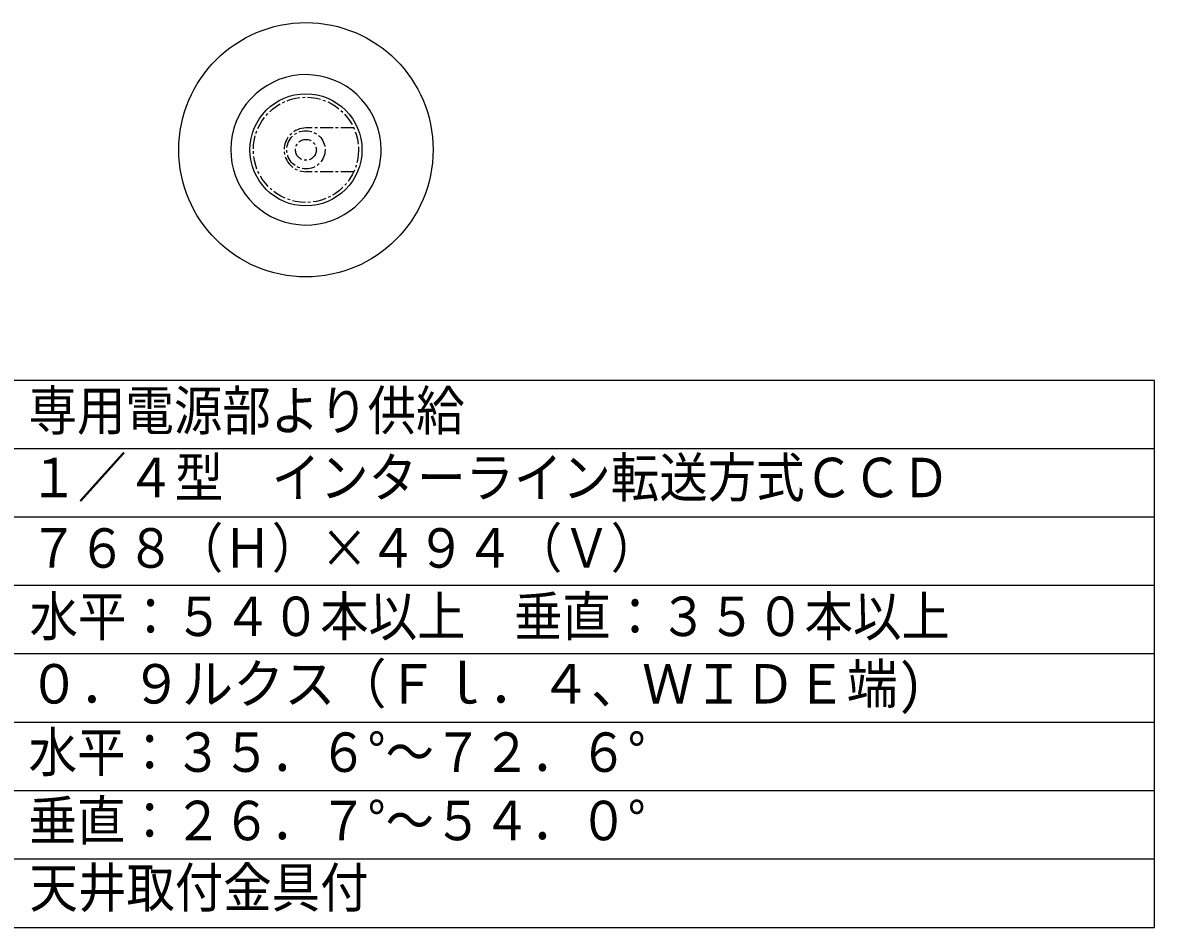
# Model space of a CAD drawing. Units: millimetres, scale not verified. Extents: x -63 to 63, y -57 to 57.
# Drawn here: x -20.3 to 62.5, y -56.5 to 9.7 of the extents above; entities that cross this region are included whole.
import ezdxf
from ezdxf.enums import TextEntityAlignment as Align

# ---------------------------------------------------------------- set-up
doc = ezdxf.new("R2010")
doc.units = ezdxf.units.MM
doc.header["$LTSCALE"] = 0.190236
doc.linetypes.add('CHAIN1', pattern=[8, 5, -1, 1, -1])
for name, color, linetype in [('0-1_MOJI1', 2, 'Continuous'), ('0-2_WAKU', 1, 'Continuous'), ('0-3_GAIKEI', 1, 'Continuous')]:
    doc.layers.add(name, color=color, linetype=linetype)
doc.styles.add('ＭＳ ゴシック', font='')
doc.styles.get('ＭＳ ゴシック').set_extended_font_data('MS Gothic')

msp = doc.modelspace()

# ---------------------------------------------------------------- linework, layer by layer
at = {"layer": '0-2_WAKU', "color": 4}
for p, q in [((62.5001, -16.5), (-62.5001, -16.5)), ((62.5001, -56.5001), (62.5001, -16.5)), ((-62.5001, -56.5001), (62.5001, -56.5001))]:
    msp.add_line(p, q, dxfattribs=at)
at = {"layer": '0-2_WAKU'}
for p, q in [((62.5001, -21.5), (-62.5001, -21.5)), ((62.5001, -26.5), (-62.5001, -26.5)), ((62.5001, -31.5001), (-62.5001, -31.5001)), ((62.5001, -36.5001), (-62.5001, -36.5001)), ((62.5001, -41.5001), (-62.5001, -41.5001)), ((62.5001, -46.5001), (-62.5001, -46.5001)), ((62.5001, -51.5001), (-62.5001, -51.5001))]:
    msp.add_line(p, q, dxfattribs=at)
at = {"layer": '0-3_GAIKEI', "linetype": 'CHAIN1'}
for p, q in [((3.9318, 1.9835), (0.43, 1.9835)), ((3.9318, -1.2165), (0.43, -1.2165))]:
    msp.add_line(p, q, dxfattribs=at)
at = {"layer": '0-3_GAIKEI', "color": 7}
for p, q in [((-5.783, -6.5307), (-5.7793, -6.527)), ((-5.783, -6.5367), (-5.7793, -6.5329)), ((6.6431, -6.5307), (6.6393, -6.527)), ((6.6431, -6.5367), (6.6393, -6.5329)), ((7.3502, -5.8236), (7.3465, -5.8199)), ((7.3502, -5.8295), (7.3465, -5.8258))]:
    msp.add_line(p, q, dxfattribs=at)
for centre, radius in [((0.4301, 0.3894), 9.3), ((0.43, 0.3835), 4.1)]:
    msp.add_circle(centre, radius, dxfattribs=at)
at = {"layer": '0-3_GAIKEI', "linetype": 'CHAIN1'}
for radius in [3.85, 1.4, 0.7637]:
    msp.add_circle((0.43, 0.3835), radius, dxfattribs=at)
at = {"layer": '0-3_GAIKEI', "color": 7}
for start, end in [(0, 337.53546), (337.53546, 0)]:
    msp.add_arc((0.43, 0.3835), 5.5, start, end, dxfattribs=at)
at = {"layer": '0-3_GAIKEI', "linetype": 'CHAIN1'}
msp.add_arc((0.43, 0.3835), 1.6, 90, 270, dxfattribs=at)

# ---------------------------------------------------------------- texts
at = {"layer": '0-1_MOJI1', "style": 'ＭＳ ゴシック'}
for s, width, p in [('専用電源部より供給', 0.9, (-19.8638, -20.9989)), ('１／４型\u3000インターライン転送方式ＣＣＤ', 0.9, (-19.7945, -25.8993)), ('７６８（Ｈ）×４９４（Ｖ）', 0.9, (-19.7945, -31.0552)), ('水平：５４０本以上\u3000垂直：３５０本以上', 0.9, (-19.7945, -36.0552)), ('０．９ルクス（Ｆｌ．４、ＷＩＤＥ端)', 0.95, (-19.8638, -40.9921)), ('水平：３５．６°～７２．６°', 0.9, (-19.8638, -45.9921)), ('垂直：２６．７°～５４．０°', 0.9, (-19.8638, -50.9921)), ('天井取付金具付', 0.9, (-19.7945, -55.8994))]:
    msp.add_text(s, height=2.887, dxfattribs=dict(at, width=width)).set_placement(p, align=Align.BOTTOM_LEFT)

doc.saveas('drawing.dxf')
